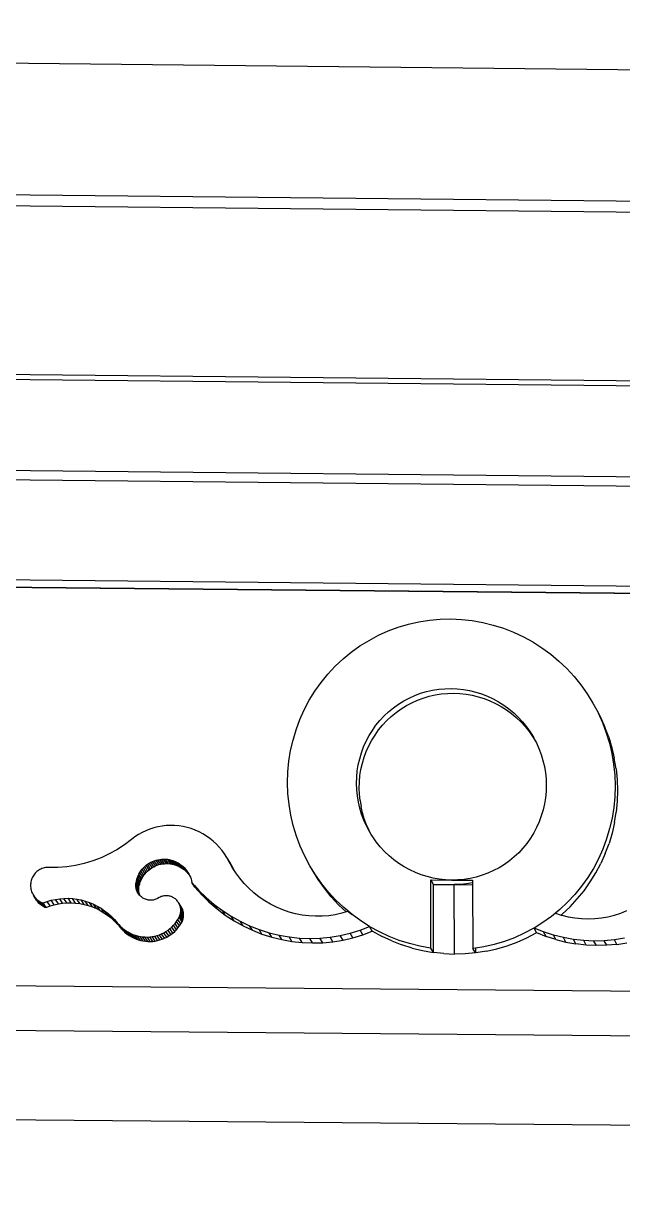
# Model space of a CAD drawing. Extents: x -106 to 80, y -44 to 65.
# Drawn here: x -25.32 to -22.06, y 31.48 to 37.84 of the extents above; entities that cross this region are included whole.
import ezdxf

# ---------------------------------------------------------------- set-up
doc = ezdxf.new("R2010")
doc.units = 0
doc.layers.get('0').update_dxf_attribs({"linetype": 'CONTINUOUS'})

msp = doc.modelspace()

# ---------------------------------------------------------------- linework, layer by layer
for p, q in [((-45.2751, 37.8357), (17.2841, 37.1577)), ((-45.2708, 37.1133), (17.2825, 36.4515)), ((-45.7107, 37.0576), (17.7214, 36.3878)), ((-46.1847, 36.136), (18.1972, 35.4775)), ((-46.3854, 36.1113), (18.3972, 35.4493)), ((-46.3823, 35.611), (18.396, 34.9605)), ((-46.7712, 35.564), (18.7833, 34.907)), ((19.0686, 34.3275), (-46.867, 34.9745)), ((18.782, 34.3688), (-46.7677, 35.0129)), ((-46.3672, 34.9696), (19.0686, 34.3275)), ((-23.3339, 34.5259), (-23.2793, 34.5462)), ((-23.2793, 34.5462), (-23.2234, 34.5627)), ((-23.2234, 34.5627), (-23.1666, 34.5756)), ((-23.1666, 34.5756), (-23.109, 34.5846)), ((-23.109, 34.5846), (-23.0509, 34.5898)), ((-23.0509, 34.5898), (-22.9925, 34.5912)), ((-22.9925, 34.5912), (-22.9341, 34.5887)), ((-22.9341, 34.5887), (-22.876, 34.5823)), ((-22.876, 34.5823), (-22.8183, 34.5722)), ((-22.8183, 34.5722), (-22.7614, 34.5582)), ((-22.7614, 34.5582), (-22.7054, 34.5406)), ((-22.7054, 34.5406), (-22.6507, 34.5193)), ((-23.488, 34.4442), (-23.4385, 34.4748)), ((-23.4385, 34.4748), (-23.3871, 34.5021)), ((-23.3871, 34.5021), (-23.3339, 34.5259)), ((-22.6507, 34.5193), (-22.5975, 34.4944)), ((-22.5975, 34.4944), (-22.5459, 34.4661)), ((-22.5459, 34.4661), (-22.4962, 34.4345)), ((-23.5805, 34.3733), (-23.5354, 34.4103)), ((-23.5354, 34.4103), (-23.488, 34.4442)), ((-22.4962, 34.4345), (-22.4486, 34.3997)), ((-23.623, 34.3334), (-23.5805, 34.3733)), ((-22.4486, 34.3997), (-22.4034, 34.3619)), ((-22.4034, 34.3619), (-22.3606, 34.3212)), ((-23.6997, 34.2455), (-23.6628, 34.2908)), ((-23.6628, 34.2908), (-23.623, 34.3334)), ((-22.3606, 34.3212), (-22.3206, 34.2778)), ((-22.3206, 34.2778), (-22.2834, 34.2319)), ((-23.7336, 34.1979), (-23.6997, 34.2455)), ((-23.0588, 34.2084), (-23.0251, 34.2114)), ((-23.0251, 34.2114), (-22.9913, 34.2122)), ((-22.9913, 34.2122), (-22.9575, 34.2108)), ((-22.9575, 34.2108), (-22.9238, 34.2071)), ((-22.2834, 34.2319), (-22.2493, 34.1837)), ((-23.7917, 34.0964), (-23.7643, 34.1482)), ((-23.7643, 34.1482), (-23.7336, 34.1979)), ((-23.2497, 34.1448), (-23.2199, 34.1606)), ((-23.2199, 34.1606), (-23.1891, 34.1744)), ((-23.2055, 34.1351), (-23.1748, 34.1489)), ((-23.1891, 34.1744), (-23.1575, 34.1861)), ((-23.1748, 34.1489), (-23.1432, 34.1606)), ((-23.1575, 34.1861), (-23.1251, 34.1957)), ((-23.1432, 34.1606), (-23.1108, 34.1702)), ((-23.1251, 34.1957), (-23.0922, 34.2032)), ((-23.1108, 34.1702), (-23.0779, 34.1776)), ((-23.0922, 34.2032), (-23.0588, 34.2084)), ((-23.0779, 34.1776), (-23.0446, 34.1829)), ((-23.0446, 34.1829), (-23.011, 34.1859)), ((-23.011, 34.1859), (-22.9772, 34.1867)), ((-22.9772, 34.1867), (-22.9434, 34.1852)), ((-22.9434, 34.1852), (-22.9097, 34.1816)), ((-22.9238, 34.2071), (-22.8904, 34.2012)), ((-22.9097, 34.1816), (-22.8764, 34.1757)), ((-22.8904, 34.2012), (-22.8574, 34.1932)), ((-22.8764, 34.1757), (-22.8434, 34.1676)), ((-22.8574, 34.1932), (-22.825, 34.1829)), ((-22.8434, 34.1676), (-22.811, 34.1574)), ((-22.825, 34.1829), (-22.7933, 34.1706)), ((-22.811, 34.1574), (-22.7794, 34.1451)), ((-22.7933, 34.1706), (-22.7625, 34.1562)), ((-22.7625, 34.1562), (-22.7326, 34.1398)), ((-22.2493, 34.1837), (-22.2183, 34.1333)), ((-23.8157, 34.0429), (-23.7917, 34.0964)), ((-23.3566, 34.0629), (-23.3319, 34.086)), ((-23.3319, 34.086), (-23.3058, 34.1074)), ((-23.3058, 34.1074), (-23.2784, 34.127)), ((-23.2914, 34.082), (-23.264, 34.1016)), ((-23.2784, 34.127), (-23.2497, 34.1448)), ((-23.264, 34.1016), (-23.2353, 34.1193)), ((-23.2353, 34.1193), (-23.2055, 34.1351)), ((-22.7794, 34.1451), (-22.7485, 34.1307)), ((-22.7485, 34.1307), (-22.7187, 34.1144)), ((-22.7326, 34.1398), (-22.7038, 34.1215)), ((-22.7187, 34.1144), (-22.6899, 34.0961)), ((-22.7038, 34.1215), (-22.6762, 34.1014)), ((-22.6899, 34.0961), (-22.6624, 34.0759)), ((-22.6762, 34.1014), (-22.65, 34.0794)), ((-22.2183, 34.1333), (-22.1906, 34.0811)), ((-23.8361, 33.988), (-23.8157, 34.0429)), ((-23.401, 34.012), (-23.3796, 34.0382)), ((-23.3796, 34.0382), (-23.3566, 34.0629)), ((-23.3651, 34.0128), (-23.3421, 34.0375)), ((-23.3421, 34.0375), (-23.3174, 34.0606)), ((-23.3174, 34.0606), (-23.2914, 34.082)), ((-22.6624, 34.0759), (-22.6362, 34.054)), ((-22.65, 34.0794), (-22.6253, 34.0559)), ((-22.6362, 34.054), (-22.6114, 34.0305)), ((-22.6253, 34.0559), (-22.602, 34.0307)), ((-22.6114, 34.0305), (-22.5883, 34.0054)), ((-22.602, 34.0307), (-22.5805, 34.0041)), ((-22.1772, 34.0557), (-22.1906, 34.0811)), ((-22.1906, 34.0811), (-22.1903, 34.0803)), ((-22.1903, 34.0803), (-22.1772, 34.0557)), ((-22.1903, 34.0803), (-22.1664, 34.0272)), ((-22.1772, 34.0557), (-22.153, 34.0018)), ((-22.1664, 34.0272), (-22.1457, 33.9718)), ((-23.8529, 33.9317), (-23.8361, 33.988)), ((-23.4543, 33.9256), (-23.4384, 33.9555)), ((-23.4384, 33.9555), (-23.4206, 33.9844)), ((-23.4238, 33.9302), (-23.4061, 33.9591)), ((-23.4206, 33.9844), (-23.401, 34.012)), ((-23.4061, 33.9591), (-23.3865, 33.9866)), ((-23.3865, 33.9866), (-23.3651, 34.0128)), ((-22.5883, 34.0054), (-22.5667, 33.9788)), ((-22.5805, 34.0041), (-22.5607, 33.9762)), ((-22.5667, 33.9788), (-22.547, 33.9509)), ((-22.5607, 33.9762), (-22.5428, 33.947)), ((-22.1323, 33.9465), (-22.153, 34.0018)), ((-22.1457, 33.9718), (-22.1286, 33.9153)), ((-23.866, 33.8744), (-23.8529, 33.9317)), ((-23.48, 33.8627), (-23.4682, 33.8946)), ((-23.4682, 33.8946), (-23.4543, 33.9256)), ((-23.4536, 33.8694), (-23.4397, 33.9003)), ((-23.4397, 33.9003), (-23.4238, 33.9302)), ((-22.547, 33.9509), (-22.5315, 33.9257)), ((-22.5428, 33.947), (-22.5315, 33.9257)), ((-22.5315, 33.9257), (-22.5267, 33.9167)), ((-22.5267, 33.9167), (-22.5127, 33.8855)), ((-22.1323, 33.9465), (-22.1152, 33.89)), ((-22.1286, 33.9153), (-22.1151, 33.8578)), ((-23.8753, 33.8163), (-23.866, 33.8744)), ((-23.4973, 33.797), (-23.4897, 33.8301)), ((-23.4897, 33.8301), (-23.48, 33.8627)), ((-23.4751, 33.805), (-23.4654, 33.8375)), ((-23.4654, 33.8375), (-23.4536, 33.8694)), ((-22.5127, 33.8855), (-22.5007, 33.8534)), ((-22.5007, 33.8534), (-22.4908, 33.8207)), ((-22.1152, 33.89), (-22.1018, 33.8326)), ((-22.1151, 33.8578), (-22.1055, 33.7995)), ((-22.0921, 33.7744), (-22.1018, 33.8326)), ((-23.8808, 33.7577), (-23.8753, 33.8163)), ((-23.5027, 33.7633), (-23.4973, 33.797)), ((-23.4881, 33.7382), (-23.4827, 33.7718)), ((-23.4827, 33.7718), (-23.4751, 33.805)), ((-22.4908, 33.8207), (-22.483, 33.7873)), ((-22.483, 33.7873), (-22.4774, 33.7536)), ((-22.1055, 33.7995), (-22.0996, 33.7408)), ((-22.0921, 33.7744), (-22.0863, 33.7158)), ((-23.8826, 33.6988), (-23.8808, 33.7577)), ((-23.5069, 33.6952), (-23.5059, 33.7294)), ((-23.5059, 33.7294), (-23.5027, 33.7633)), ((-23.4923, 33.6702), (-23.4913, 33.7043)), ((-23.4913, 33.7043), (-23.4881, 33.7382)), ((-22.4774, 33.7536), (-22.4739, 33.7196)), ((-22.4739, 33.7196), (-22.4727, 33.6855)), ((-22.0996, 33.7408), (-22.0975, 33.6819)), ((-22.0863, 33.7158), (-22.0842, 33.6569)), ((-23.8805, 33.6398), (-23.8826, 33.6988)), ((-23.8745, 33.5811), (-23.8805, 33.6398)), ((-23.5057, 33.6611), (-23.5069, 33.6952)), ((-23.5023, 33.6271), (-23.5057, 33.6611)), ((-23.4911, 33.6361), (-23.4923, 33.6702)), ((-22.4737, 33.6514), (-22.477, 33.6174)), ((-22.4727, 33.6855), (-22.4737, 33.6514)), ((-22.0975, 33.6819), (-22.0992, 33.6231)), ((-22.0842, 33.6569), (-22.0859, 33.5981)), ((-23.8648, 33.5228), (-23.8745, 33.5811)), ((-23.4967, 33.5933), (-23.5023, 33.6271)), ((-23.4889, 33.56), (-23.4967, 33.5933)), ((-23.4876, 33.6021), (-23.4911, 33.6361)), ((-23.4876, 33.6021), (-23.482, 33.5684)), ((-22.4824, 33.5838), (-22.4899, 33.5506)), ((-22.477, 33.6174), (-22.4824, 33.5838)), ((-22.0992, 33.6231), (-22.1048, 33.5645)), ((-22.0859, 33.5981), (-22.0915, 33.5396)), ((-23.8514, 33.4653), (-23.8648, 33.5228)), ((-23.4789, 33.5272), (-23.4889, 33.56)), ((-23.4742, 33.5351), (-23.482, 33.5684)), ((-23.4669, 33.4951), (-23.4789, 33.5272)), ((-23.4643, 33.5023), (-23.4742, 33.5351)), ((-22.4997, 33.518), (-22.5115, 33.4862)), ((-22.4899, 33.5506), (-22.4997, 33.518)), ((-22.1048, 33.5645), (-22.1141, 33.5064)), ((-22.1008, 33.4816), (-22.0915, 33.5396)), ((-24.6118, 33.4531), (-24.6336, 33.446)), ((-24.5896, 33.4587), (-24.6118, 33.4531)), ((-24.567, 33.4628), (-24.5896, 33.4587)), ((-24.5441, 33.4654), (-24.567, 33.4628)), ((-24.5212, 33.4664), (-24.5441, 33.4654)), ((-24.4982, 33.4659), (-24.5212, 33.4664)), ((-24.4752, 33.4639), (-24.4982, 33.4659)), ((-24.4525, 33.4604), (-24.4752, 33.4639)), ((-24.43, 33.4554), (-24.4525, 33.4604)), ((-24.4078, 33.4489), (-24.43, 33.4554)), ((-24.3861, 33.4409), (-24.4078, 33.4489)), ((-23.8342, 33.4087), (-23.8514, 33.4653)), ((-23.4529, 33.4639), (-23.4669, 33.4951)), ((-23.4523, 33.4703), (-23.4643, 33.5023)), ((-23.4368, 33.4336), (-23.4529, 33.4639)), ((-23.4383, 33.4391), (-23.4523, 33.4703)), ((-22.5254, 33.4552), (-22.5412, 33.4253)), ((-22.5115, 33.4862), (-22.5254, 33.4552)), ((-22.1272, 33.4492), (-22.144, 33.3929)), ((-22.1141, 33.5064), (-22.1272, 33.4492)), ((-22.1008, 33.4816), (-22.1139, 33.4244)), ((-24.733, 33.3899), (-24.7717, 33.3607)), ((-24.7147, 33.4037), (-24.733, 33.3899)), ((-24.6955, 33.4163), (-24.7147, 33.4037)), ((-24.6756, 33.4276), (-24.6955, 33.4163)), ((-24.6549, 33.4375), (-24.6756, 33.4276)), ((-24.6336, 33.446), (-24.6549, 33.4375)), ((-24.3649, 33.4315), (-24.3861, 33.4409)), ((-24.3444, 33.4208), (-24.3649, 33.4315)), ((-24.3247, 33.4087), (-24.3444, 33.4208)), ((-24.3057, 33.3953), (-24.3247, 33.4087)), ((-24.2877, 33.3807), (-24.3057, 33.3953)), ((-23.8135, 33.3533), (-23.8342, 33.4087)), ((-23.4265, 33.4168), (-23.4383, 33.4391)), ((-23.4265, 33.4168), (-23.4368, 33.4336)), ((-23.4188, 33.4044), (-23.4265, 33.4168)), ((-23.399, 33.3765), (-23.4188, 33.4044)), ((-22.559, 33.3964), (-22.5786, 33.3689)), ((-22.5412, 33.4253), (-22.559, 33.3964)), ((-22.144, 33.3929), (-22.1644, 33.338)), ((-22.1139, 33.4244), (-22.1306, 33.3682)), ((-24.8124, 33.3343), (-24.8548, 33.3109)), ((-24.7717, 33.3607), (-24.8124, 33.3343)), ((-24.2706, 33.3649), (-24.2877, 33.3807)), ((-24.2546, 33.3481), (-24.2706, 33.3649)), ((-24.2397, 33.3303), (-24.2546, 33.3481)), ((-24.226, 33.3115), (-24.2397, 33.3303)), ((-23.7892, 33.2994), (-23.8135, 33.3533)), ((-23.3775, 33.3499), (-23.399, 33.3765)), ((-23.3543, 33.3248), (-23.3775, 33.3499)), ((-23.3295, 33.3012), (-23.3543, 33.3248)), ((-22.6, 33.3427), (-22.623, 33.318)), ((-22.5786, 33.3689), (-22.6, 33.3427)), ((-22.1644, 33.338), (-22.1883, 33.2845)), ((-22.151, 33.3133), (-22.1306, 33.3682)), ((-24.9907, 33.2596), (-25.038, 33.2491)), ((-24.9442, 33.2735), (-24.9907, 33.2596)), ((-24.8988, 33.2906), (-24.9442, 33.2735)), ((-24.8548, 33.3109), (-24.8988, 33.2906)), ((-24.6454, 33.2555), (-24.6368, 33.2611)), ((-24.6368, 33.2611), (-24.6278, 33.2662)), ((-24.6211, 33.2365), (-24.6368, 33.2611)), ((-24.6278, 33.2662), (-24.6186, 33.2706)), ((-24.6121, 33.2415), (-24.6278, 33.2662)), ((-24.6186, 33.2706), (-24.609, 33.2744)), ((-24.6029, 33.2459), (-24.6186, 33.2706)), ((-24.609, 33.2744), (-24.5992, 33.2775)), ((-24.5933, 33.2497), (-24.609, 33.2744)), ((-24.5992, 33.2775), (-24.5893, 33.2799)), ((-24.5835, 33.2528), (-24.5992, 33.2775)), ((-24.5893, 33.2799), (-24.5791, 33.2817)), ((-24.5736, 33.2553), (-24.5893, 33.2799)), ((-24.5791, 33.2817), (-24.5689, 33.2828)), ((-24.5635, 33.2571), (-24.5791, 33.2817)), ((-24.5736, 33.2553), (-24.5635, 33.2571)), ((-24.5689, 33.2828), (-24.5586, 33.2832)), ((-24.5532, 33.2582), (-24.5689, 33.2828)), ((-24.5635, 33.2571), (-24.5532, 33.2582)), ((-24.5586, 33.2832), (-24.5483, 33.283)), ((-24.543, 33.2586), (-24.5586, 33.2832)), ((-24.5532, 33.2582), (-24.543, 33.2586)), ((-24.5483, 33.283), (-24.538, 33.282)), ((-24.5327, 33.2583), (-24.5483, 33.283)), ((-24.543, 33.2586), (-24.5327, 33.2583)), ((-24.538, 33.282), (-24.5279, 33.2803)), ((-24.5224, 33.2573), (-24.538, 33.282)), ((-24.5327, 33.2583), (-24.5224, 33.2573)), ((-24.5279, 33.2803), (-24.5178, 33.278)), ((-24.5122, 33.2557), (-24.5279, 33.2803)), ((-24.5224, 33.2573), (-24.5122, 33.2557)), ((-24.5178, 33.278), (-24.5079, 33.275)), ((-24.5022, 33.2533), (-24.5178, 33.278)), ((-24.5079, 33.275), (-24.4982, 33.2713)), ((-24.4923, 33.2503), (-24.5079, 33.275)), ((-24.4982, 33.2713), (-24.4888, 33.267)), ((-24.4826, 33.2467), (-24.4982, 33.2713)), ((-24.4888, 33.267), (-24.4796, 33.2621)), ((-24.4732, 33.2424), (-24.4888, 33.267)), ((-24.4796, 33.2621), (-24.4708, 33.2566)), ((-24.4641, 33.2375), (-24.4796, 33.2621)), ((-24.4708, 33.2566), (-24.4624, 33.2505)), ((-24.4553, 33.232), (-24.4708, 33.2566)), ((-24.2135, 33.2918), (-24.226, 33.3115)), ((-24.1982, 33.2671), (-24.2135, 33.2918)), ((-24.2117, 33.2885), (-24.2135, 33.2918)), ((-24.2106, 33.2868), (-24.2117, 33.2885)), ((-24.2111, 33.2875), (-24.2117, 33.2885)), ((-24.2106, 33.2868), (-24.2111, 33.2875)), ((-24.2023, 33.2714), (-24.2111, 33.2875)), ((-24.1982, 33.2671), (-24.2106, 33.2868)), ((-24.187, 33.2467), (-24.2023, 33.2714)), ((-24.1846, 33.2391), (-24.2023, 33.2714)), ((-24.187, 33.2467), (-24.1982, 33.2671)), ((-23.7615, 33.2472), (-23.7892, 33.2994)), ((-23.3033, 33.2793), (-23.3295, 33.3012)), ((-23.2757, 33.2591), (-23.3033, 33.2793)), ((-23.2469, 33.2408), (-23.2757, 33.2591)), ((-22.6737, 33.2734), (-22.7012, 33.2538)), ((-22.6476, 33.2949), (-22.6737, 33.2734)), ((-22.623, 33.318), (-22.6476, 33.2949)), ((-22.1883, 33.2845), (-22.2157, 33.2328)), ((-22.2022, 33.2082), (-22.1749, 33.2599)), ((-22.151, 33.3133), (-22.1749, 33.2599)), ((-25.2665, 33.1953), (-25.27, 33.1898)), ((-25.2627, 33.2006), (-25.2665, 33.1953)), ((-25.2585, 33.2056), (-25.2627, 33.2006)), ((-25.254, 33.2103), (-25.2585, 33.2056)), ((-25.2492, 33.2147), (-25.254, 33.2103)), ((-25.2441, 33.2187), (-25.2492, 33.2147)), ((-25.2387, 33.2224), (-25.2441, 33.2187)), ((-25.2332, 33.2258), (-25.2387, 33.2224)), ((-25.2274, 33.2287), (-25.2332, 33.2258)), ((-25.2214, 33.2313), (-25.2274, 33.2287)), ((-25.2153, 33.2335), (-25.2214, 33.2313)), ((-25.209, 33.2352), (-25.2153, 33.2335)), ((-25.2026, 33.2365), (-25.209, 33.2352)), ((-25.1962, 33.2374), (-25.2026, 33.2365)), ((-25.1897, 33.2379), (-25.1962, 33.2374)), ((-25.1831, 33.2379), (-25.1897, 33.2379)), ((-25.1345, 33.2382), (-25.1831, 33.2379)), ((-25.0861, 33.2419), (-25.1345, 33.2382)), ((-25.038, 33.2491), (-25.0861, 33.2419)), ((-24.701, 33.1831), (-24.6971, 33.1927)), ((-24.6971, 33.1927), (-24.6925, 33.2019)), ((-24.6813, 33.1681), (-24.6971, 33.1927)), ((-24.6925, 33.2019), (-24.6874, 33.2109)), ((-24.6768, 33.1774), (-24.6925, 33.2019)), ((-24.6874, 33.2109), (-24.6817, 33.2195)), ((-24.6716, 33.1863), (-24.6874, 33.2109)), ((-24.6817, 33.2195), (-24.6754, 33.2276)), ((-24.6659, 33.1949), (-24.6817, 33.2195)), ((-24.6754, 33.2276), (-24.6686, 33.2354)), ((-24.6597, 33.203), (-24.6754, 33.2276)), ((-24.6716, 33.1863), (-24.6659, 33.1949)), ((-24.6686, 33.2354), (-24.6613, 33.2426)), ((-24.6529, 33.2107), (-24.6686, 33.2354)), ((-24.6659, 33.1949), (-24.6597, 33.203)), ((-24.6613, 33.2426), (-24.6536, 33.2493)), ((-24.6456, 33.218), (-24.6613, 33.2426)), ((-24.6597, 33.203), (-24.6529, 33.2107)), ((-24.6536, 33.2493), (-24.6454, 33.2555)), ((-24.6378, 33.2247), (-24.6536, 33.2493)), ((-24.6529, 33.2107), (-24.6456, 33.218)), ((-24.6456, 33.218), (-24.6378, 33.2247)), ((-24.6296, 33.2309), (-24.6454, 33.2555)), ((-24.6378, 33.2247), (-24.6296, 33.2309)), ((-24.6296, 33.2309), (-24.6211, 33.2365)), ((-24.6211, 33.2365), (-24.6121, 33.2415)), ((-24.6121, 33.2415), (-24.6029, 33.2459)), ((-24.6029, 33.2459), (-24.5933, 33.2497)), ((-24.5933, 33.2497), (-24.5835, 33.2528)), ((-24.5835, 33.2528), (-24.5736, 33.2553)), ((-24.5122, 33.2557), (-24.5022, 33.2533)), ((-24.5022, 33.2533), (-24.4923, 33.2503)), ((-24.4923, 33.2503), (-24.4826, 33.2467)), ((-24.4826, 33.2467), (-24.4732, 33.2424)), ((-24.4732, 33.2424), (-24.4641, 33.2375)), ((-24.4641, 33.2375), (-24.4553, 33.232)), ((-24.4624, 33.2505), (-24.4544, 33.2439)), ((-24.4469, 33.2259), (-24.4624, 33.2505)), ((-24.4553, 33.232), (-24.4469, 33.2259)), ((-24.4544, 33.2439), (-24.4468, 33.2367)), ((-24.4388, 33.2193), (-24.4544, 33.2439)), ((-24.4469, 33.2259), (-24.4388, 33.2193)), ((-24.4468, 33.2367), (-24.4398, 33.2291)), ((-24.4313, 33.2121), (-24.4468, 33.2367)), ((-24.4398, 33.2291), (-24.4332, 33.221)), ((-24.4242, 33.2045), (-24.4398, 33.2291)), ((-24.4388, 33.2193), (-24.4313, 33.2121)), ((-24.4332, 33.221), (-24.4272, 33.2125)), ((-24.4192, 33.1988), (-24.4332, 33.221)), ((-24.4313, 33.2121), (-24.4242, 33.2045)), ((-24.4272, 33.2125), (-24.4217, 33.2036)), ((-24.4242, 33.2045), (-24.4184, 33.1973)), ((-24.4217, 33.2036), (-24.4192, 33.1988)), ((-24.4192, 33.1988), (-24.4184, 33.1973)), ((-24.4184, 33.1973), (-24.4169, 33.1944)), ((-24.4169, 33.1944), (-24.4126, 33.1849)), ((-24.1718, 33.219), (-24.187, 33.2467)), ((-24.1718, 33.219), (-24.1846, 33.2391)), ((-24.1648, 33.208), (-24.1718, 33.219)), ((-24.143, 33.1784), (-24.1648, 33.208)), ((-23.7466, 33.2226), (-23.7615, 33.2472)), ((-23.7483, 33.2257), (-23.7615, 33.2472)), ((-23.7466, 33.2226), (-23.7483, 33.2257)), ((-23.7305, 33.1968), (-23.7483, 33.2257)), ((-23.7156, 33.1723), (-23.7466, 33.2226)), ((-23.7156, 33.1723), (-23.7305, 33.1968)), ((-23.6963, 33.1486), (-23.7305, 33.1968)), ((-23.217, 33.2245), (-23.2469, 33.2408)), ((-23.1861, 33.2101), (-23.217, 33.2245)), ((-23.1544, 33.1978), (-23.1861, 33.2101)), ((-23.122, 33.1876), (-23.1544, 33.1978)), ((-22.822, 33.1947), (-22.8544, 33.1851)), ((-22.7904, 33.2064), (-22.822, 33.1947)), ((-22.7596, 33.2202), (-22.7904, 33.2064)), ((-22.7298, 33.236), (-22.7596, 33.2202)), ((-22.7012, 33.2538), (-22.7298, 33.236)), ((-22.2157, 33.2328), (-22.2463, 33.1831)), ((-22.2329, 33.1585), (-22.2022, 33.2082)), ((-25.2833, 33.1463), (-25.2835, 33.1397)), ((-25.2835, 33.1397), (-25.2833, 33.1331)), ((-25.2826, 33.1528), (-25.2833, 33.1463)), ((-25.2833, 33.1331), (-25.2826, 33.1266)), ((-25.2815, 33.1593), (-25.2826, 33.1528)), ((-25.28, 33.1657), (-25.2815, 33.1593)), ((-25.2781, 33.172), (-25.28, 33.1657)), ((-25.2758, 33.1781), (-25.2781, 33.172)), ((-25.2731, 33.184), (-25.2758, 33.1781)), ((-25.27, 33.1898), (-25.2731, 33.184)), ((-24.7097, 33.1426), (-24.7094, 33.1478)), ((-24.7096, 33.1373), (-24.7097, 33.1426)), ((-24.6939, 33.118), (-24.7097, 33.1426)), ((-24.7092, 33.132), (-24.7096, 33.1373)), ((-24.6938, 33.1127), (-24.7096, 33.1373)), ((-24.7094, 33.1478), (-24.7087, 33.1531)), ((-24.6936, 33.1233), (-24.7094, 33.1478)), ((-24.7085, 33.1267), (-24.7092, 33.132)), ((-24.6934, 33.1075), (-24.7092, 33.132)), ((-24.7087, 33.1531), (-24.7068, 33.1633)), ((-24.6929, 33.1285), (-24.7087, 33.1531)), ((-24.7068, 33.1633), (-24.7042, 33.1733)), ((-24.691, 33.1387), (-24.7068, 33.1633)), ((-24.7042, 33.1733), (-24.701, 33.1831)), ((-24.6884, 33.1487), (-24.7042, 33.1733)), ((-24.6852, 33.1585), (-24.701, 33.1831)), ((-24.6929, 33.1285), (-24.691, 33.1387)), ((-24.691, 33.1387), (-24.6884, 33.1487)), ((-24.6884, 33.1487), (-24.6852, 33.1585)), ((-24.6852, 33.1585), (-24.6813, 33.1681)), ((-24.6813, 33.1681), (-24.6768, 33.1774)), ((-24.6768, 33.1774), (-24.6716, 33.1863)), ((-24.4126, 33.1849), (-24.409, 33.1751)), ((-24.409, 33.1751), (-24.406, 33.1651)), ((-24.406, 33.1651), (-24.4037, 33.155)), ((-24.3882, 33.1305), (-24.4037, 33.155)), ((-24.4037, 33.155), (-24.3904, 33.1401)), ((-24.3904, 33.1401), (-24.3882, 33.1305)), ((-24.3904, 33.1401), (-24.3659, 33.1128)), ((-24.3882, 33.1305), (-24.3505, 33.0883)), ((-24.1192, 33.1503), (-24.143, 33.1784)), ((-24.0937, 33.1239), (-24.1192, 33.1503)), ((-23.6815, 33.1241), (-23.7156, 33.1723)), ((-23.6591, 33.1027), (-23.6963, 33.1486)), ((-23.089, 33.1795), (-23.122, 33.1876)), ((-23.1022, 33.1696), (-22.9881, 33.1685)), ((-23.1022, 33.1616), (-23.1022, 33.1696)), ((-23.0968, 33.1603), (-23.1022, 33.1696)), ((-23.0968, 33.1603), (-23.1022, 33.1616)), ((-23.1011, 32.7982), (-23.1022, 33.1616)), ((-23.0879, 33.1451), (-23.0968, 33.1603)), ((-23.0556, 33.1736), (-23.089, 33.1795)), ((-23.0879, 33.1451), (-22.974, 33.144)), ((-23.0868, 32.774), (-23.0879, 33.1451)), ((-23.022, 33.17), (-23.0556, 33.1736)), ((-22.9881, 33.1685), (-23.022, 33.17)), ((-22.9543, 33.1693), (-22.9881, 33.1685)), ((-22.9881, 33.1685), (-22.8741, 33.1675)), ((-22.9402, 33.1448), (-22.974, 33.144)), ((-22.974, 33.144), (-22.874, 33.1431)), ((-22.9728, 32.7655), (-22.974, 33.144)), ((-22.9207, 33.1724), (-22.9543, 33.1693)), ((-22.9066, 33.1478), (-22.9402, 33.1448)), ((-22.8873, 33.1776), (-22.9207, 33.1724)), ((-22.874, 33.153), (-22.9066, 33.1478)), ((-22.8544, 33.1851), (-22.8873, 33.1776)), ((-22.8741, 33.1675), (-22.874, 33.153)), ((-22.874, 33.153), (-22.874, 33.1431)), ((-22.874, 33.1431), (-22.873, 32.7961)), ((-22.2802, 33.1355), (-22.3171, 33.0903)), ((-22.2463, 33.1831), (-22.2802, 33.1355)), ((-22.2667, 33.111), (-22.2329, 33.1585)), ((-25.2826, 33.1266), (-25.2816, 33.1201)), ((-25.2816, 33.1201), (-25.2801, 33.1137)), ((-25.2801, 33.1137), (-25.2782, 33.1073)), ((-25.2782, 33.1073), (-25.2758, 33.1012)), ((-25.2758, 33.1012), (-25.2731, 33.0952)), ((-25.2731, 33.0952), (-25.27, 33.0893)), ((-25.27, 33.0893), (-25.2665, 33.0837)), ((-25.2665, 33.0837), (-25.2627, 33.0783)), ((-25.2502, 33.0592), (-25.2665, 33.0837)), ((-25.2627, 33.0783), (-25.2626, 33.0782)), ((-25.2537, 33.0648), (-25.2626, 33.0782)), ((-25.2626, 33.0782), (-25.2585, 33.0732)), ((-25.2585, 33.0732), (-25.2584, 33.073)), ((-25.2568, 33.0707), (-25.2584, 33.073)), ((-25.2584, 33.073), (-25.2574, 33.072)), ((-25.2574, 33.072), (-25.2568, 33.0707)), ((-25.2574, 33.072), (-25.254, 33.0684)), ((-25.2568, 33.0707), (-25.2566, 33.0703)), ((-25.2566, 33.0703), (-25.2537, 33.0648)), ((-25.2422, 33.0488), (-25.2566, 33.0703)), ((-25.254, 33.0684), (-25.2492, 33.0639)), ((-25.2377, 33.0439), (-25.254, 33.0684)), ((-25.1479, 33.0639), (-25.1247, 33.0674)), ((-25.1247, 33.0674), (-25.1013, 33.0693)), ((-25.1085, 33.0429), (-25.1247, 33.0674)), ((-25.1013, 33.0693), (-25.0778, 33.0695)), ((-25.0851, 33.0448), (-25.1013, 33.0693)), ((-25.0778, 33.0695), (-25.0543, 33.0682)), ((-25.0616, 33.0451), (-25.0778, 33.0695)), ((-25.0543, 33.0682), (-25.0309, 33.0653)), ((-25.0382, 33.0437), (-25.0543, 33.0682)), ((-25.0309, 33.0653), (-25.0078, 33.0607)), ((-25.0148, 33.0408), (-25.0309, 33.0653)), ((-24.7074, 33.1215), (-24.7085, 33.1267)), ((-24.6927, 33.1022), (-24.7085, 33.1267)), ((-24.706, 33.1164), (-24.7074, 33.1215)), ((-24.6916, 33.097), (-24.7074, 33.1215)), ((-24.7043, 33.1114), (-24.706, 33.1164)), ((-24.6902, 33.0919), (-24.706, 33.1164)), ((-24.7022, 33.1065), (-24.7043, 33.1114)), ((-24.6885, 33.0869), (-24.7043, 33.1114)), ((-24.6998, 33.1018), (-24.7022, 33.1065)), ((-24.6898, 33.0873), (-24.7022, 33.1065)), ((-24.6972, 33.0972), (-24.6998, 33.1018)), ((-24.6933, 33.0916), (-24.6998, 33.1018)), ((-24.6942, 33.0928), (-24.6972, 33.0972)), ((-24.6933, 33.0916), (-24.6942, 33.0928)), ((-24.6939, 33.118), (-24.6936, 33.1233)), ((-24.6938, 33.1127), (-24.6939, 33.118)), ((-24.6934, 33.1075), (-24.6938, 33.1127)), ((-24.6936, 33.1233), (-24.6929, 33.1285)), ((-24.6927, 33.1022), (-24.6934, 33.1075)), ((-24.691, 33.0886), (-24.6933, 33.0916)), ((-24.6916, 33.097), (-24.6927, 33.1022)), ((-24.6902, 33.0919), (-24.6916, 33.097)), ((-24.6898, 33.0873), (-24.691, 33.0886)), ((-24.6885, 33.0869), (-24.6902, 33.0919)), ((-24.6876, 33.0847), (-24.6898, 33.0873)), ((-24.6876, 33.0847), (-24.6885, 33.0869)), ((-24.6874, 33.0846), (-24.6876, 33.0847)), ((-24.6837, 33.0809), (-24.6874, 33.0846)), ((-24.6797, 33.0774), (-24.6837, 33.0809)), ((-24.6755, 33.0742), (-24.6797, 33.0774)), ((-24.6711, 33.0712), (-24.6755, 33.0742)), ((-24.6665, 33.0686), (-24.6711, 33.0712)), ((-24.6618, 33.0663), (-24.6665, 33.0686)), ((-24.6569, 33.0642), (-24.6618, 33.0663)), ((-24.5956, 33.0665), (-24.6004, 33.0644)), ((-24.591, 33.0689), (-24.5956, 33.0665)), ((-24.582, 33.0742), (-24.591, 33.0689)), ((-24.5774, 33.0765), (-24.582, 33.0742)), ((-24.5727, 33.0785), (-24.5774, 33.0765)), ((-24.5678, 33.0802), (-24.5727, 33.0785)), ((-24.5628, 33.0816), (-24.5678, 33.0802)), ((-24.5577, 33.0827), (-24.5628, 33.0816)), ((-24.5526, 33.0834), (-24.5577, 33.0827)), ((-24.5474, 33.0837), (-24.5526, 33.0834)), ((-24.5422, 33.0838), (-24.5474, 33.0837)), ((-24.5371, 33.0834), (-24.5422, 33.0838)), ((-24.5319, 33.0828), (-24.5371, 33.0834)), ((-24.5268, 33.0818), (-24.5319, 33.0828)), ((-24.5218, 33.0804), (-24.5268, 33.0818)), ((-24.5168, 33.0788), (-24.5218, 33.0804)), ((-24.512, 33.0768), (-24.5168, 33.0788)), ((-24.5073, 33.0745), (-24.512, 33.0768)), ((-24.5028, 33.0719), (-24.5073, 33.0745)), ((-24.4985, 33.069), (-24.5028, 33.0719)), ((-24.4943, 33.0658), (-24.4985, 33.069)), ((-24.4904, 33.0624), (-24.4943, 33.0658)), ((-24.3659, 33.1128), (-24.3255, 33.0732)), ((-24.3505, 33.0883), (-24.3659, 33.1128)), ((-24.3505, 33.0883), (-24.31, 33.0487)), ((-24.3255, 33.0732), (-24.2825, 33.0364)), ((-24.31, 33.0487), (-24.3255, 33.0732)), ((-24.0664, 33.0992), (-24.0937, 33.1239)), ((-24.0376, 33.0765), (-24.0664, 33.0992)), ((-24.0073, 33.0557), (-24.0376, 33.0765)), ((-23.6443, 33.0782), (-23.6815, 33.1241)), ((-23.619, 33.0593), (-23.6591, 33.1027)), ((-23.6042, 33.0349), (-23.6443, 33.0782)), ((-22.3171, 33.0903), (-22.3569, 33.0477)), ((-22.3433, 33.0233), (-22.3036, 33.0659)), ((-22.3036, 33.0659), (-22.2667, 33.111)), ((-25.2537, 33.0648), (-25.2534, 33.0643)), ((-25.2534, 33.0643), (-25.2502, 33.0592)), ((-25.2464, 33.0539), (-25.2534, 33.0643)), ((-25.2502, 33.0592), (-25.2464, 33.0539)), ((-25.2492, 33.0639), (-25.2442, 33.0597)), ((-25.2329, 33.0394), (-25.2492, 33.0639)), ((-25.2464, 33.0539), (-25.2422, 33.0488)), ((-25.2442, 33.0597), (-25.2388, 33.0558)), ((-25.2279, 33.0352), (-25.2442, 33.0597)), ((-25.2422, 33.0488), (-25.2377, 33.0439)), ((-25.2388, 33.0558), (-25.2333, 33.0524)), ((-25.2225, 33.0314), (-25.2388, 33.0558)), ((-25.2377, 33.0439), (-25.2329, 33.0394)), ((-25.2333, 33.0524), (-25.2275, 33.0492)), ((-25.2169, 33.0279), (-25.2333, 33.0524)), ((-25.2329, 33.0394), (-25.2279, 33.0352)), ((-25.2279, 33.0352), (-25.2225, 33.0314)), ((-25.2275, 33.0492), (-25.2215, 33.0465)), ((-25.2112, 33.0248), (-25.2275, 33.0492)), ((-25.2225, 33.0314), (-25.2169, 33.0279)), ((-25.2215, 33.0465), (-25.2154, 33.0442)), ((-25.2052, 33.0221), (-25.2215, 33.0465)), ((-25.2169, 33.0279), (-25.2112, 33.0248)), ((-25.2154, 33.0442), (-25.1934, 33.0523)), ((-25.1991, 33.0198), (-25.2154, 33.0442)), ((-25.2112, 33.0248), (-25.2052, 33.0221)), ((-25.2052, 33.0221), (-25.1991, 33.0198)), ((-25.1991, 33.0198), (-25.1771, 33.0279)), ((-25.1934, 33.0523), (-25.1709, 33.0589)), ((-25.1771, 33.0279), (-25.1934, 33.0523)), ((-25.1771, 33.0279), (-25.1546, 33.0345)), ((-25.1709, 33.0589), (-25.1479, 33.0639)), ((-25.1546, 33.0345), (-25.1709, 33.0589)), ((-25.1546, 33.0345), (-25.1317, 33.0395)), ((-25.1317, 33.0395), (-25.1479, 33.0639)), ((-25.1317, 33.0395), (-25.1085, 33.0429)), ((-25.1085, 33.0429), (-25.0851, 33.0448)), ((-25.0851, 33.0448), (-25.0616, 33.0451)), ((-25.0616, 33.0451), (-25.0382, 33.0437)), ((-25.0382, 33.0437), (-25.0148, 33.0408)), ((-25.0148, 33.0408), (-24.9917, 33.0363)), ((-25.0078, 33.0607), (-24.985, 33.0547)), ((-24.9917, 33.0363), (-25.0078, 33.0607)), ((-24.9917, 33.0363), (-24.9689, 33.0302)), ((-24.985, 33.0547), (-24.9626, 33.047)), ((-24.9689, 33.0302), (-24.985, 33.0547)), ((-24.9689, 33.0302), (-24.9466, 33.0226)), ((-24.9626, 33.047), (-24.9408, 33.0379)), ((-24.9466, 33.0226), (-24.9626, 33.047)), ((-24.9466, 33.0226), (-24.9248, 33.0135)), ((-24.9408, 33.0379), (-24.9197, 33.0273)), ((-24.9248, 33.0135), (-24.9408, 33.0379)), ((-24.9248, 33.0135), (-24.9037, 33.0029)), ((-24.9197, 33.0273), (-24.8992, 33.0154)), ((-24.9037, 33.0029), (-24.9197, 33.0273)), ((-24.9037, 33.0029), (-24.8832, 32.991)), ((-24.8992, 33.0154), (-24.8796, 33.002)), ((-24.8832, 32.991), (-24.8992, 33.0154)), ((-24.8796, 33.002), (-24.861, 32.9874)), ((-24.8637, 32.9776), (-24.8796, 33.002)), ((-24.6519, 33.0625), (-24.6569, 33.0642)), ((-24.6468, 33.0612), (-24.6519, 33.0625)), ((-24.6417, 33.0602), (-24.6468, 33.0612)), ((-24.6364, 33.0595), (-24.6417, 33.0602)), ((-24.6312, 33.0592), (-24.6364, 33.0595)), ((-24.626, 33.0592), (-24.6312, 33.0592)), ((-24.6207, 33.0596), (-24.626, 33.0592)), ((-24.6155, 33.0603), (-24.6207, 33.0596)), ((-24.6104, 33.0613), (-24.6155, 33.0603)), ((-24.6054, 33.0627), (-24.6104, 33.0613)), ((-24.6004, 33.0644), (-24.6054, 33.0627)), ((-24.4866, 33.0587), (-24.4904, 33.0624)), ((-24.4832, 33.0548), (-24.4866, 33.0587)), ((-24.48, 33.0506), (-24.4832, 33.0548)), ((-24.477, 33.0463), (-24.48, 33.0506)), ((-24.4614, 33.0218), (-24.477, 33.0463)), ((-24.4751, 33.043), (-24.477, 33.0463)), ((-24.4644, 33.0262), (-24.4751, 33.043)), ((-24.4744, 33.0417), (-24.4751, 33.043)), ((-24.4725, 33.038), (-24.4744, 33.0417)), ((-24.4647, 33.0267), (-24.4744, 33.0417)), ((-24.4676, 33.0303), (-24.4725, 33.038)), ((-24.472, 33.0371), (-24.4725, 33.038)), ((-24.4706, 33.0337), (-24.472, 33.0371)), ((-24.4681, 33.0309), (-24.472, 33.0371)), ((-24.47, 33.0322), (-24.4706, 33.0337)), ((-24.4681, 33.0309), (-24.4706, 33.0337)), ((-24.4682, 33.0273), (-24.47, 33.0322)), ((-24.4544, 33.0078), (-24.47, 33.0322)), ((-24.4668, 33.0222), (-24.4682, 33.0273)), ((-24.4527, 33.0029), (-24.4682, 33.0273)), ((-24.4676, 33.0303), (-24.4681, 33.0309)), ((-24.4564, 33.0126), (-24.4681, 33.0309)), ((-24.4647, 33.0267), (-24.4676, 33.0303)), ((-24.4658, 33.0171), (-24.4668, 33.0222)), ((-24.4513, 32.9978), (-24.4668, 33.0222)), ((-24.465, 33.0119), (-24.4658, 33.0171)), ((-24.4502, 32.9927), (-24.4658, 33.0171)), ((-24.4646, 33.0067), (-24.465, 33.0119)), ((-24.4494, 32.9875), (-24.465, 33.0119)), ((-24.4644, 33.0262), (-24.4647, 33.0267)), ((-24.4588, 33.0173), (-24.4647, 33.0267)), ((-24.4646, 33.0015), (-24.4646, 33.0067)), ((-24.449, 32.9823), (-24.4646, 33.0067)), ((-24.4614, 33.0218), (-24.4644, 33.0262)), ((-24.4588, 33.0173), (-24.4614, 33.0218)), ((-24.4564, 33.0126), (-24.4588, 33.0173)), ((-24.4544, 33.0078), (-24.4564, 33.0126)), ((-24.4527, 33.0029), (-24.4544, 33.0078)), ((-24.4513, 32.9978), (-24.4527, 33.0029)), ((-24.31, 33.0487), (-24.2671, 33.012)), ((-24.2825, 33.0364), (-24.2372, 33.0025)), ((-24.2671, 33.012), (-24.2825, 33.0364)), ((-24.2671, 33.012), (-24.2219, 32.9781)), ((-24.2372, 33.0025), (-24.1898, 32.9718)), ((-24.2219, 32.9781), (-24.2372, 33.0025)), ((-23.9757, 33.0371), (-24.0073, 33.0557)), ((-23.943, 33.0206), (-23.9757, 33.0371)), ((-23.9093, 33.0065), (-23.943, 33.0206)), ((-23.8747, 32.9946), (-23.9093, 33.0065)), ((-23.5762, 33.0186), (-23.619, 33.0593)), ((-23.5624, 32.9951), (-23.6042, 33.0349)), ((-23.5309, 32.9808), (-23.5762, 33.0186)), ((-22.3993, 33.0078), (-22.4444, 32.9708)), ((-22.3569, 33.0477), (-22.3993, 33.0078)), ((-22.3858, 32.9834), (-22.3433, 33.0233)), ((-22.0666, 32.9895), (-22.033, 33.0031)), ((-24.8832, 32.991), (-24.8637, 32.9776)), ((-24.8637, 32.9776), (-24.845, 32.963)), ((-24.861, 32.9874), (-24.8433, 32.9715)), ((-24.845, 32.963), (-24.861, 32.9874)), ((-24.845, 32.963), (-24.8274, 32.9472)), ((-24.8433, 32.9715), (-24.8267, 32.9545)), ((-24.8274, 32.9472), (-24.8433, 32.9715)), ((-24.8274, 32.9472), (-24.8108, 32.9302)), ((-24.8267, 32.9545), (-24.8113, 32.9364)), ((-24.8108, 32.9302), (-24.8267, 32.9545)), ((-24.4955, 32.9328), (-24.4874, 32.9435)), ((-24.4874, 32.9435), (-24.4801, 32.9547)), ((-24.4718, 32.9192), (-24.4874, 32.9435)), ((-24.4801, 32.9547), (-24.4735, 32.9664)), ((-24.4645, 32.9304), (-24.4801, 32.9547)), ((-24.4735, 32.9664), (-24.4712, 32.9711)), ((-24.4579, 32.9421), (-24.4735, 32.9664)), ((-24.4712, 32.9711), (-24.4693, 32.9759)), ((-24.4557, 32.9467), (-24.4712, 32.9711)), ((-24.4693, 32.9759), (-24.4677, 32.9809)), ((-24.4537, 32.9516), (-24.4693, 32.9759)), ((-24.4677, 32.9809), (-24.4664, 32.9859)), ((-24.4521, 32.9565), (-24.4677, 32.9809)), ((-24.4664, 32.9859), (-24.4655, 32.9911)), ((-24.4508, 32.9616), (-24.4664, 32.9859)), ((-24.4655, 32.9911), (-24.4648, 32.9962)), ((-24.4499, 32.9667), (-24.4655, 32.9911)), ((-24.4648, 32.9962), (-24.4646, 33.0015)), ((-24.4493, 32.9719), (-24.4648, 32.9962)), ((-24.449, 32.9771), (-24.4646, 33.0015)), ((-24.4645, 32.9304), (-24.4579, 32.9421)), ((-24.4579, 32.9421), (-24.4557, 32.9467)), ((-24.4557, 32.9467), (-24.4537, 32.9516)), ((-24.4537, 32.9516), (-24.4521, 32.9565)), ((-24.4521, 32.9565), (-24.4508, 32.9616)), ((-24.4502, 32.9927), (-24.4513, 32.9978)), ((-24.4508, 32.9616), (-24.4499, 32.9667)), ((-24.4494, 32.9875), (-24.4502, 32.9927)), ((-24.4499, 32.9667), (-24.4493, 32.9719)), ((-24.449, 32.9823), (-24.4494, 32.9875)), ((-24.4493, 32.9719), (-24.449, 32.9771)), ((-24.449, 32.9771), (-24.449, 32.9823)), ((-24.2219, 32.9781), (-24.1745, 32.9474)), ((-24.1898, 32.9718), (-24.1406, 32.9443)), ((-24.1745, 32.9474), (-24.1898, 32.9718)), ((-24.1745, 32.9474), (-24.1253, 32.9199)), ((-24.1406, 32.9443), (-24.0896, 32.9201)), ((-24.1253, 32.9199), (-24.1406, 32.9443)), ((-23.8394, 32.9851), (-23.8747, 32.9946)), ((-23.8036, 32.9781), (-23.8394, 32.9851)), ((-23.7675, 32.9735), (-23.8036, 32.9781)), ((-23.7311, 32.9714), (-23.7675, 32.9735)), ((-23.6948, 32.9718), (-23.7311, 32.9714)), ((-23.6585, 32.9747), (-23.6948, 32.9718)), ((-23.6226, 32.98), (-23.6585, 32.9747)), ((-23.5872, 32.9878), (-23.6226, 32.98)), ((-23.5624, 32.9951), (-23.5872, 32.9878)), ((-23.5523, 32.9981), (-23.5624, 32.9951)), ((-23.5523, 32.9981), (-23.5309, 32.9808)), ((-23.4834, 32.946), (-23.5309, 32.9808)), ((-23.4353, 32.9154), (-23.4834, 32.946)), ((-22.4444, 32.9708), (-22.4917, 32.9369)), ((-22.4231, 32.9877), (-22.4444, 32.9708)), ((-22.4231, 32.9877), (-22.3922, 32.9781)), ((-22.3858, 32.9834), (-22.3922, 32.9781)), ((-22.3922, 32.9781), (-22.3882, 32.9768)), ((-22.3882, 32.9768), (-22.3528, 32.9684)), ((-22.3528, 32.9684), (-22.3168, 32.9624)), ((-22.3168, 32.9624), (-22.2806, 32.9588)), ((-22.2806, 32.9588), (-22.2443, 32.9578)), ((-22.2443, 32.9578), (-22.208, 32.9592)), ((-22.208, 32.9592), (-22.1719, 32.9631)), ((-22.1719, 32.9631), (-22.1362, 32.9695)), ((-22.1362, 32.9695), (-22.101, 32.9783)), ((-22.101, 32.9783), (-22.0666, 32.9895)), ((-24.8113, 32.9364), (-24.8025, 32.9261)), ((-24.7954, 32.9121), (-24.8113, 32.9364)), ((-24.8108, 32.9302), (-24.7954, 32.9121)), ((-24.8025, 32.9261), (-24.7931, 32.9164)), ((-24.7866, 32.9018), (-24.8025, 32.9261)), ((-24.7954, 32.9121), (-24.7866, 32.9018)), ((-24.7931, 32.9164), (-24.7831, 32.9073)), ((-24.7772, 32.8921), (-24.7931, 32.9164)), ((-24.7866, 32.9018), (-24.7772, 32.8921)), ((-24.7831, 32.9073), (-24.7725, 32.8989)), ((-24.7672, 32.883), (-24.7831, 32.9073)), ((-24.7772, 32.8921), (-24.7672, 32.883)), ((-24.7725, 32.8989), (-24.7614, 32.8912)), ((-24.7566, 32.8746), (-24.7725, 32.8989)), ((-24.7672, 32.883), (-24.7566, 32.8746)), ((-24.7614, 32.8912), (-24.7498, 32.8843)), ((-24.7455, 32.8669), (-24.7614, 32.8912)), ((-24.7566, 32.8746), (-24.7455, 32.8669)), ((-24.7498, 32.8843), (-24.7378, 32.8781)), ((-24.7339, 32.86), (-24.7498, 32.8843)), ((-24.7378, 32.8781), (-24.7254, 32.8727)), ((-24.7219, 32.8538), (-24.7378, 32.8781)), ((-24.5812, 32.8711), (-24.5689, 32.8762)), ((-24.5689, 32.8762), (-24.5569, 32.8821)), ((-24.5532, 32.8519), (-24.5689, 32.8762)), ((-24.5569, 32.8821), (-24.5453, 32.8888)), ((-24.5412, 32.8578), (-24.5569, 32.8821)), ((-24.5453, 32.8888), (-24.5342, 32.8962)), ((-24.5297, 32.8645), (-24.5453, 32.8888)), ((-24.5342, 32.8962), (-24.5236, 32.9044)), ((-24.5186, 32.8719), (-24.5342, 32.8962)), ((-24.5236, 32.9044), (-24.5136, 32.9132)), ((-24.508, 32.8801), (-24.5236, 32.9044)), ((-24.5186, 32.8719), (-24.508, 32.8801)), ((-24.5136, 32.9132), (-24.5042, 32.9227)), ((-24.498, 32.8889), (-24.5136, 32.9132)), ((-24.508, 32.8801), (-24.498, 32.8889)), ((-24.5042, 32.9227), (-24.4955, 32.9328)), ((-24.4886, 32.8984), (-24.5042, 32.9227)), ((-24.498, 32.8889), (-24.4886, 32.8984)), ((-24.4799, 32.9085), (-24.4955, 32.9328)), ((-24.4886, 32.8984), (-24.4799, 32.9085)), ((-24.4799, 32.9085), (-24.4718, 32.9192)), ((-24.4718, 32.9192), (-24.4645, 32.9304)), ((-24.1253, 32.9199), (-24.0744, 32.8958)), ((-24.0896, 32.9201), (-24.0373, 32.8994)), ((-24.0744, 32.8958), (-24.0896, 32.9201)), ((-24.0744, 32.8958), (-24.0221, 32.8751)), ((-24.0373, 32.8994), (-23.9837, 32.8823)), ((-24.0221, 32.8751), (-24.0373, 32.8994)), ((-24.0221, 32.8751), (-23.9686, 32.858)), ((-23.9837, 32.8823), (-23.9291, 32.8688)), ((-23.9686, 32.858), (-23.9837, 32.8823)), ((-23.5953, 32.8664), (-23.5408, 32.8791)), ((-23.5408, 32.8791), (-23.4875, 32.8955)), ((-23.5262, 32.8549), (-23.5408, 32.8791)), ((-23.4875, 32.8955), (-23.4353, 32.9154)), ((-23.4728, 32.8712), (-23.4875, 32.8955)), ((-23.4728, 32.8712), (-23.4207, 32.8911)), ((-23.4207, 32.8911), (-23.4353, 32.9154)), ((-23.4336, 32.9145), (-23.4353, 32.9154)), ((-23.382, 32.8862), (-23.4336, 32.9145)), ((-23.4191, 32.8902), (-23.4207, 32.8911)), ((-23.4191, 32.8902), (-23.3675, 32.8619)), ((-23.3288, 32.8614), (-23.382, 32.8862)), ((-22.5926, 32.879), (-22.6457, 32.8551)), ((-22.5412, 32.9063), (-22.5926, 32.879)), ((-22.5788, 32.8547), (-22.5275, 32.882)), ((-22.5395, 32.9072), (-22.5412, 32.9063)), ((-22.4917, 32.9369), (-22.5395, 32.9072)), ((-22.5258, 32.8829), (-22.5395, 32.9072)), ((-22.4873, 32.8863), (-22.5395, 32.9072)), ((-22.5258, 32.8829), (-22.5275, 32.882)), ((-22.5258, 32.8829), (-22.4736, 32.8621)), ((-22.4736, 32.8621), (-22.4873, 32.8863)), ((-22.4338, 32.869), (-22.4873, 32.8863)), ((-24.7455, 32.8669), (-24.7339, 32.86)), ((-24.7339, 32.86), (-24.7219, 32.8538)), ((-24.7254, 32.8727), (-24.7127, 32.8682)), ((-24.7096, 32.8485), (-24.7254, 32.8727)), ((-24.7219, 32.8538), (-24.7096, 32.8485)), ((-24.7127, 32.8682), (-24.6998, 32.8646)), ((-24.6969, 32.844), (-24.7127, 32.8682)), ((-24.7096, 32.8485), (-24.6969, 32.844)), ((-24.6998, 32.8646), (-24.6866, 32.8618)), ((-24.684, 32.8403), (-24.6998, 32.8646)), ((-24.6969, 32.844), (-24.684, 32.8403)), ((-24.6866, 32.8618), (-24.6734, 32.8598)), ((-24.6709, 32.8375), (-24.6866, 32.8618)), ((-24.684, 32.8403), (-24.6709, 32.8375)), ((-24.6734, 32.8598), (-24.66, 32.8588)), ((-24.6576, 32.8356), (-24.6734, 32.8598)), ((-24.6709, 32.8375), (-24.6576, 32.8356)), ((-24.66, 32.8588), (-24.6466, 32.8586)), ((-24.6442, 32.8345), (-24.66, 32.8588)), ((-24.6576, 32.8356), (-24.6442, 32.8345)), ((-24.6466, 32.8586), (-24.6332, 32.8594)), ((-24.6308, 32.8344), (-24.6466, 32.8586)), ((-24.6442, 32.8345), (-24.6308, 32.8344)), ((-24.6332, 32.8594), (-24.6199, 32.861)), ((-24.6175, 32.8351), (-24.6332, 32.8594)), ((-24.6308, 32.8344), (-24.6175, 32.8351)), ((-24.6199, 32.861), (-24.6068, 32.8635)), ((-24.6042, 32.8367), (-24.6199, 32.861)), ((-24.6175, 32.8351), (-24.6042, 32.8367)), ((-24.6068, 32.8635), (-24.5939, 32.8669)), ((-24.5911, 32.8392), (-24.6068, 32.8635)), ((-24.6042, 32.8367), (-24.5911, 32.8392)), ((-24.5939, 32.8669), (-24.5812, 32.8711)), ((-24.5782, 32.8426), (-24.5939, 32.8669)), ((-24.5911, 32.8392), (-24.5782, 32.8426)), ((-24.5655, 32.8469), (-24.5812, 32.8711)), ((-24.5782, 32.8426), (-24.5655, 32.8469)), ((-24.5655, 32.8469), (-24.5532, 32.8519)), ((-24.5532, 32.8519), (-24.5412, 32.8578)), ((-24.5412, 32.8578), (-24.5297, 32.8645)), ((-24.5297, 32.8645), (-24.5186, 32.8719)), ((-23.9686, 32.858), (-23.9141, 32.8445)), ((-23.9291, 32.8688), (-23.8738, 32.859)), ((-23.9141, 32.8445), (-23.9291, 32.8688)), ((-23.9141, 32.8445), (-23.8588, 32.8347)), ((-23.8738, 32.859), (-23.8181, 32.8529)), ((-23.8588, 32.8347), (-23.8738, 32.859)), ((-23.8588, 32.8347), (-23.8031, 32.8287)), ((-23.8181, 32.8529), (-23.7621, 32.8506)), ((-23.8031, 32.8287), (-23.8181, 32.8529)), ((-23.8031, 32.8287), (-23.7472, 32.8264)), ((-23.7621, 32.8506), (-23.7061, 32.8521)), ((-23.7472, 32.8264), (-23.7621, 32.8506)), ((-23.7472, 32.8264), (-23.6913, 32.8279)), ((-23.7061, 32.8521), (-23.6504, 32.8574)), ((-23.6913, 32.8279), (-23.7061, 32.8521)), ((-23.6913, 32.8279), (-23.6356, 32.8332)), ((-23.6504, 32.8574), (-23.5953, 32.8664)), ((-23.6356, 32.8332), (-23.6504, 32.8574)), ((-23.6356, 32.8332), (-23.5805, 32.8422)), ((-23.5805, 32.8422), (-23.5953, 32.8664)), ((-23.5805, 32.8422), (-23.5262, 32.8549)), ((-23.5262, 32.8549), (-23.4728, 32.8712)), ((-23.3143, 32.8371), (-23.3675, 32.8619)), ((-23.274, 32.8401), (-23.3288, 32.8614)), ((-23.3143, 32.8371), (-23.2596, 32.8159)), ((-23.2181, 32.8225), (-23.274, 32.8401)), ((-23.2037, 32.7983), (-23.2596, 32.8159)), ((-23.1611, 32.8086), (-23.2181, 32.8225)), ((-22.7561, 32.8183), (-22.8129, 32.8054)), ((-22.7003, 32.8349), (-22.7561, 32.8183)), ((-22.6457, 32.8551), (-22.7003, 32.8349)), ((-22.6864, 32.8107), (-22.6319, 32.8309)), ((-22.6319, 32.8309), (-22.5788, 32.8547)), ((-22.4202, 32.8448), (-22.4736, 32.8621)), ((-22.4202, 32.8448), (-22.4338, 32.869)), ((-22.3794, 32.8553), (-22.4338, 32.869)), ((-22.4202, 32.8448), (-22.3658, 32.8311)), ((-22.3658, 32.8311), (-22.3794, 32.8553)), ((-22.3242, 32.8453), (-22.3794, 32.8553)), ((-22.3658, 32.8311), (-22.3107, 32.8211)), ((-22.3107, 32.8211), (-22.3242, 32.8453)), ((-22.2685, 32.839), (-22.3242, 32.8453)), ((-22.2551, 32.8148), (-22.3107, 32.8211)), ((-22.2551, 32.8148), (-22.2685, 32.839)), ((-22.2126, 32.8365), (-22.2685, 32.839)), ((-22.1992, 32.8123), (-22.2551, 32.8148)), ((-22.1567, 32.8378), (-22.2126, 32.8365)), ((-22.1992, 32.8123), (-22.2126, 32.8365)), ((-22.1434, 32.8135), (-22.1992, 32.8123)), ((-22.1011, 32.8428), (-22.1567, 32.8378)), ((-22.1434, 32.8135), (-22.1567, 32.8378)), ((-22.0878, 32.8186), (-22.1434, 32.8135)), ((-22.0459, 32.8516), (-22.1011, 32.8428)), ((-22.0878, 32.8186), (-22.1011, 32.8428)), ((-22.0878, 32.8186), (-22.0327, 32.8273)), ((18.2179, 32.1984), (-45.9843, 32.7785)), ((-23.2037, 32.7983), (-23.1468, 32.7844)), ((-23.1035, 32.7985), (-23.1611, 32.8086)), ((-23.1468, 32.7844), (-23.0892, 32.7743)), ((-23.1011, 32.7982), (-23.1035, 32.7985)), ((-23.0868, 32.774), (-23.1011, 32.7982)), ((-23.0868, 32.774), (-23.0892, 32.7743)), ((-23.0311, 32.768), (-23.0868, 32.774)), ((-23.0311, 32.768), (-22.9728, 32.7655)), ((-22.9145, 32.7669), (-22.9728, 32.7655)), ((-22.8589, 32.772), (-22.9145, 32.7669)), ((-22.8705, 32.7964), (-22.873, 32.7961)), ((-22.8589, 32.772), (-22.873, 32.7961)), ((-22.859, 32.7982), (-22.8705, 32.7964)), ((-22.8129, 32.8054), (-22.859, 32.7982)), ((-22.859, 32.7982), (-22.8589, 32.772)), ((-22.8565, 32.7722), (-22.8589, 32.772)), ((-22.7989, 32.7812), (-22.8565, 32.7722)), ((-22.7989, 32.7812), (-22.7422, 32.7941)), ((-22.7422, 32.7941), (-22.6864, 32.8107)), ((-45.9828, 32.5349), (18.2173, 31.9605)), ((-46.4018, 32.049), (18.7887, 31.477))]:
    msp.add_line(p, q)

doc.saveas('drawing.dxf')
